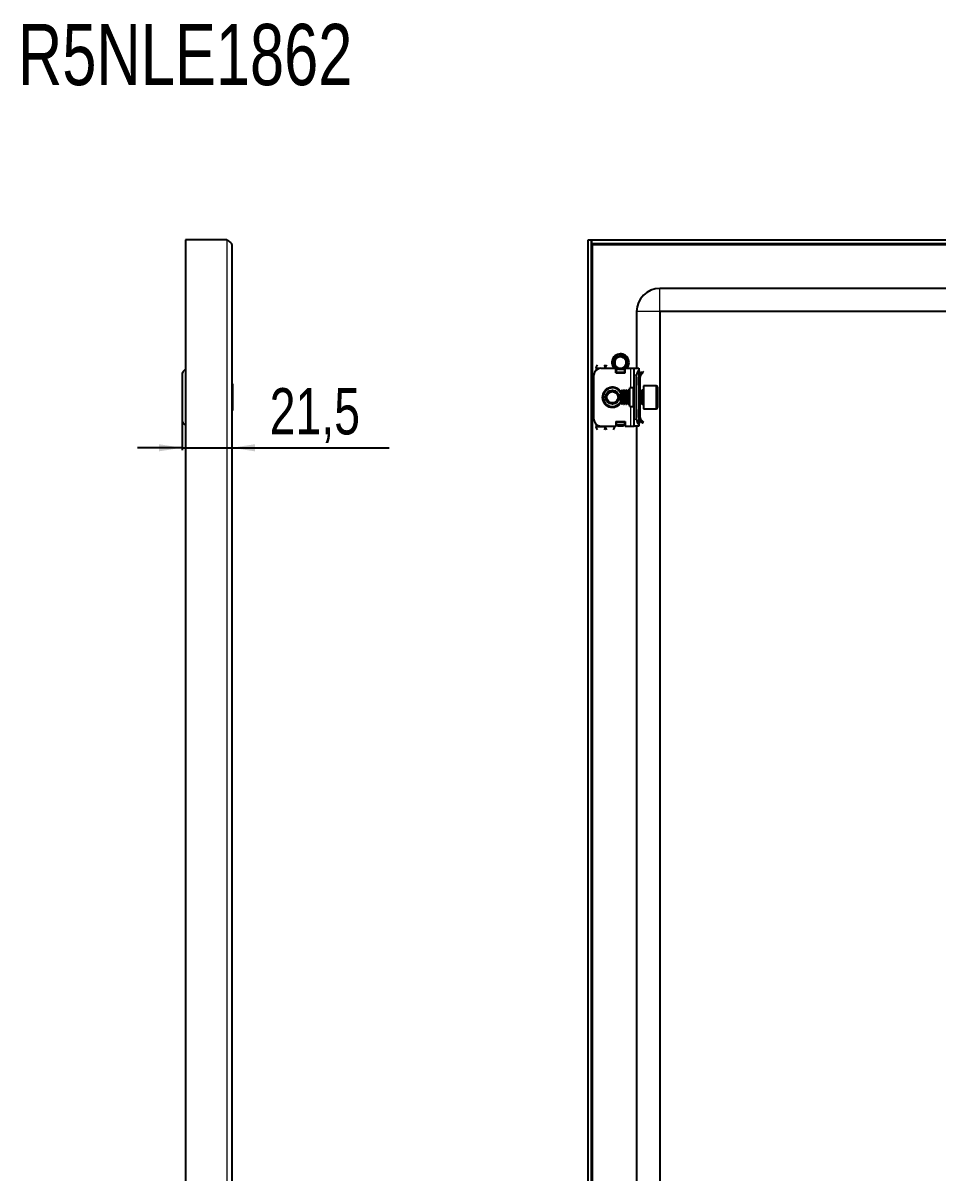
# Model space of a CAD drawing. Header units: millimetres. Extents: x -52 to 1490, y -693 to 1285.
# Drawn here: x 699.6 to 1094.8, y 788.4 to 1285.4 of the extents above; entities that cross this region are included whole.
import ezdxf

# ---------------------------------------------------------------- set-up
doc = ezdxf.new("R2010")
doc.units = ezdxf.units.MM
doc.layers.add('FORMAT', color=7, linetype='Continuous')
doc.styles.add('SLDTEXTSTYLE0', font='TXT', dxfattribs={"width": 0.75})
doc.dimstyles.new('SLDDIMSTYLE1', dxfattribs={"dimtxt": 20, "dimasz": 10, "dimexe": 0, "dimexo": 0.0625, "dimgap": 5, "dimtad": 2, "dimdec": 1, "dimrnd": 1e-09, "dimzin": 12, "dimdsep": 46, "dimtxsty": 'SLDTEXTSTYLE0', "dimsah": 1, "dimcen": 0.09, "dimadec": 0, "dimazin": 3, "dimtfac": 1, "dimtmove": 0, "dimatfit": 0, "dimfxl": 0, "dimfrac": 2, "dimtolj": 1, "dimtzin": 12, "dimarcsym": 0})

# ---------------------------------------------------------------- blocks, each defined once
blk = doc.blocks.new('_D_4')
at = {"layer": 'FORMAT'}
for p, q in [((768.38, 1114.18), (768.38, 1100.85)), ((768.38, 1101.85), (749.14, 1101.85)), ((768.38, 1101.85), (789.88, 1101.85)), ((789.88, 1101.85), (857.99, 1101.85))]:
    blk.add_line(p, q, dxfattribs=at)
for points in [[(768.38, 1101.85), (758.38, 1103.39), (758.38, 1100.31)], [(789.88, 1101.85), (799.88, 1100.31), (799.88, 1103.39)]]:
    blk.add_solid(points, dxfattribs=at)
at = {"layer": 'FORMAT', "insert": (806.27, 1127.63), "char_height": 20, "attachment_point": 1, "style": 'SLDTEXTSTYLE0'}
blk.add_mtext('21,5', dxfattribs=at)

msp = doc.modelspace()

# ---------------------------------------------------------------- linework, layer by layer
at = {"color": 7, "linetype": 'Continuous', "lineweight": 25}
for p, q in [((769.88, 1191.69), (769.88, -569.31)), ((787.78, 1191.69), (769.88, 1191.69)), ((789.88, 1189.59), (789.88, -567.21)), ((943.91, -569.31), (943.91, 1191.69)), ((943.91, 1191.69), (945.41, 1191.69)), ((945.41, -569.31), (945.41, 1191.69)), ((945.61, 1190.19), (945.61, 1191.69)), ((945.61, 1191.69), (1488.21, 1191.69)), ((945.61, 1190.19), (1488.21, 1190.19)), ((1458.91, 1170.69), (974.91, 1170.69)), ((964.91, 1160.69), (964.91, 1136.19)), ((974.91, 1160.69), (974.91, -538.31)), ((1458.91, 1160.69), (974.91, 1160.69)), ((954.91, 1138.78), (954.93, 1139.03)), ((954.91, 1138.57), (954.93, 1138.81)), ((954.91, 1138.78), (954.91, 1138.73)), ((954.91, 1138.57), (954.91, 1138.53)), ((954.92, 1138.99), (954.92, 1138.94)), ((954.92, 1138.38), (954.93, 1138.33)), ((954.95, 1139.19), (954.94, 1139.14)), ((954.95, 1138.19), (954.96, 1138.14)), ((954.99, 1139.39), (954.98, 1139.34)), ((954.99, 1139.39), (955.07, 1139.62)), ((955.04, 1139.58), (955.03, 1139.53)), ((956.28, 1141.21), (956.48, 1141.32)), ((956.46, 1141.31), (956.41, 1141.29)), ((956.46, 1141.24), (956.41, 1141.29)), ((956.46, 1141.31), (956.68, 1141.39)), ((956.64, 1141.41), (956.6, 1141.39)), ((956.83, 1141.49), (956.79, 1141.47)), ((956.83, 1141.49), (957.06, 1141.56)), ((957.02, 1141.55), (956.98, 1141.54)), ((957.21, 1141.61), (957.17, 1141.59)), ((958.1, 1141.68), (957.36, 1141.61)), ((959.6, 1141.16), (959.56, 1141.19)), ((959.77, 1141.04), (959.73, 1141.07)), ((959.92, 1140.91), (959.89, 1140.94)), ((960.07, 1140.77), (960.03, 1140.8)), ((960.07, 1140.77), (960.18, 1140.63)), ((960.18, 1140.64), (960.16, 1140.66)), ((960.2, 1139.55), (960.36, 1139.14)), ((960.9, 1138.49), (960.84, 1138.18)), ((960.88, 1138.28), (960.88, 1138.33)), ((960.9, 1138.49), (960.9, 1138.54)), ((960.91, 1138.69), (960.91, 1138.68)), ((947.41, 1136.44), (947.41, 1135.42)), ((949.41, 1136.19), (955.91, 1136.19)), ((954.98, 1138), (955, 1137.96)), ((955.03, 1137.82), (955.05, 1137.78)), ((955.09, 1137.65), (955.09, 1137.64)), ((955.68, 1136.67), (955.71, 1136.64)), ((955.81, 1136.54), (955.85, 1136.5)), ((955.91, 1134.19), (955.91, 1136.19)), ((956.11, 1135.4), (955.91, 1135.51)), ((955.91, 1134.19), (959.91, 1134.19)), ((955.96, 1136.4), (956, 1136.37)), ((956.11, 1134.19), (956.11, 1135.4)), ((956.13, 1136.27), (956.17, 1136.24)), ((956.16, 1135.81), (956.5, 1136.05)), ((956.66, 1135.81), (956.16, 1135.45)), ((956.16, 1135.45), (956.16, 1135.81)), ((956.16, 1134.54), (956.16, 1135.45)), ((956.16, 1134.19), (956.16, 1134.54)), ((956.3, 1136.15), (956.34, 1136.13)), ((956.47, 1136.05), (956.33, 1136.17)), ((956.47, 1136.05), (956.48, 1136.16)), ((956.47, 1136.05), (956.52, 1136.03)), ((956.66, 1135.81), (957.06, 1135.81)), ((957.01, 1135.87), (956.79, 1135.9)), ((956.83, 1135.89), (956.87, 1135.87)), ((957.01, 1135.82), (957.05, 1135.81)), ((957.19, 1135.77), (957.23, 1135.76)), ((958.35, 1135.72), (958.17, 1135.7)), ((958.5, 1135.75), (958.55, 1135.76)), ((958.88, 1135.85), (958.69, 1135.81)), ((958.74, 1135.81), (959.16, 1135.81)), ((959.66, 1135.45), (959.16, 1135.81)), ((959.25, 1136.09), (959.66, 1135.81)), ((959.66, 1135.81), (959.66, 1135.45)), ((959.91, 1135.51), (959.66, 1135.37)), ((959.66, 1135.45), (959.66, 1134.54)), ((959.66, 1134.54), (959.66, 1134.19)), ((959.91, 1134.19), (959.91, 1136.19)), ((959.91, 1136.19), (962.41, 1136.19)), ((960.17, 1136.72), (960.01, 1136.59)), ((960.14, 1136.75), (960.03, 1136.56)), ((960.68, 1137.57), (960.57, 1137.38)), ((960.69, 1137.57), (960.59, 1137.39)), ((960.74, 1137.71), (960.75, 1137.75)), ((960.8, 1137.89), (960.81, 1137.93)), ((960.84, 1138.08), (960.85, 1138.13)), ((962.41, 1136.19), (963.91, 1136.19)), ((963.91, 1136.19), (965.91, 1136.19)), ((963.91, 1133.19), (963.91, 1136.19)), ((965.91, 1136.19), (965.91, 1135.42)), ((965.91, 1135.42), (965.91, 1111.95)), ((965.91, 1135.1), (966.11, 1134.89)), ((966.41, 1134.19), (966.41, 1133.73)), ((966.49, 1133.85), (967.47, 1134.83)), ((966.84, 1133.5), (966.49, 1133.85)), ((966.84, 1133.5), (967.82, 1134.47)), ((967.47, 1134.83), (967.82, 1134.47)), ((768.38, 1133.19), (768.38, 1114.19)), ((790.13, 1129.47), (789.88, 1129.47)), ((790.13, 1129.47), (790.13, 1128.75)), ((790.13, 1128.75), (790.13, 1117.9)), ((946.41, 1114.19), (946.41, 1133.19)), ((963.91, 1114.19), (963.91, 1133.19)), ((964.91, 1114.19), (964.91, 1133.19)), ((966.41, 1132.44), (965.91, 1132.44)), ((965.91, 1128.94), (965.91, 1132.44)), ((966.41, 1128.94), (965.91, 1128.94)), ((966.41, 1128.94), (966.41, 1132.44)), ((966.41, 1126.69), (966.41, 1128.94)), ((973.31, 1128.69), (967.91, 1128.69)), ((967.91, 1128.69), (967.91, 1120.99)), ((958.46, 1126.69), (957.91, 1126.13)), ((957.91, 1126.13), (957.91, 1122.37)), ((958.52, 1126.69), (958.46, 1126.69)), ((958.46, 1126.69), (958.46, 1122.07)), ((958.91, 1126.13), (958.52, 1126.69)), ((958.52, 1126.69), (958.52, 1126.21)), ((958.52, 1126.21), (958.52, 1120.69)), ((959.29, 1126.69), (958.91, 1126.13)), ((958.91, 1126.13), (958.91, 1125.75)), ((958.91, 1125.75), (958.91, 1121.24)), ((959.52, 1126.69), (959.29, 1126.69)), ((959.29, 1126.69), (959.29, 1126.21)), ((959.29, 1126.21), (959.29, 1120.69)), ((959.91, 1126.13), (959.52, 1126.69)), ((959.52, 1126.69), (959.52, 1126.21)), ((959.52, 1126.21), (959.52, 1120.69)), ((960.29, 1126.69), (959.91, 1126.13)), ((959.91, 1126.13), (959.91, 1125.75)), ((959.91, 1125.75), (959.91, 1121.24)), ((960.52, 1126.69), (960.29, 1126.69)), ((960.29, 1126.69), (960.29, 1126.21)), ((960.29, 1126.21), (960.29, 1120.69)), ((960.91, 1126.13), (960.52, 1126.69)), ((960.52, 1126.69), (960.52, 1126.21)), ((960.52, 1126.21), (960.52, 1120.69)), ((961.29, 1126.69), (960.91, 1126.13)), ((960.91, 1126.13), (960.91, 1125.75)), ((960.91, 1125.75), (960.91, 1121.24)), ((961.52, 1126.69), (961.29, 1126.69)), ((961.29, 1126.69), (961.29, 1126.21)), ((961.29, 1126.21), (961.29, 1120.69)), ((961.91, 1126.13), (961.52, 1126.69)), ((961.52, 1126.69), (961.52, 1126.21)), ((961.52, 1126.21), (961.52, 1120.69)), ((963.41, 1127.69), (961.91, 1127.69)), ((961.91, 1119.69), (961.91, 1127.69)), ((966.29, 1126.69), (965.91, 1126.13)), ((966.52, 1126.69), (966.29, 1126.69)), ((966.29, 1126.69), (966.29, 1126.21)), ((966.29, 1126.21), (966.29, 1120.69)), ((966.91, 1126.13), (966.52, 1126.69)), ((966.52, 1126.69), (966.52, 1126.21)), ((966.52, 1126.21), (966.52, 1120.69)), ((967.29, 1126.69), (966.91, 1126.13)), ((966.91, 1126.13), (966.91, 1125.75)), ((966.91, 1125.75), (966.91, 1121.24)), ((967.66, 1126.69), (967.29, 1126.69)), ((967.29, 1126.69), (967.29, 1126.21)), ((967.29, 1126.21), (967.29, 1120.69)), ((973.91, 1128.09), (973.91, 1121.32)), ((957.91, 1122.37), (957.91, 1121.24)), ((957.91, 1121.24), (958.46, 1120.69)), ((958.46, 1122.07), (958.46, 1120.69)), ((958.46, 1120.69), (958.52, 1120.69)), ((958.52, 1120.69), (958.91, 1121.24)), ((958.91, 1121.24), (959.29, 1120.69)), ((959.29, 1120.69), (959.52, 1120.69)), ((959.52, 1120.69), (959.91, 1121.24)), ((959.91, 1121.24), (960.29, 1120.69)), ((960.29, 1120.69), (960.52, 1120.69)), ((960.52, 1120.69), (960.91, 1121.24)), ((960.91, 1121.24), (961.29, 1120.69)), ((961.29, 1120.69), (961.52, 1120.69)), ((961.52, 1120.69), (961.91, 1121.24)), ((961.91, 1119.69), (963.41, 1119.69)), ((965.91, 1121.24), (966.29, 1120.69)), ((965.91, 1118.44), (966.41, 1118.44)), ((965.91, 1114.94), (965.91, 1118.44)), ((966.29, 1120.69), (966.52, 1120.69)), ((966.41, 1118.44), (966.41, 1120.69)), ((966.41, 1114.94), (966.41, 1118.44)), ((966.52, 1120.69), (966.91, 1121.24)), ((966.91, 1121.24), (967.29, 1120.69)), ((967.29, 1120.69), (967.66, 1120.69)), ((967.91, 1120.99), (967.91, 1118.69)), ((967.91, 1118.69), (973.31, 1118.69)), ((973.91, 1121.32), (973.91, 1119.29)), ((789.88, 1117.9), (790.13, 1117.9)), ((963.91, 1111.19), (963.91, 1114.19)), ((966.41, 1114.94), (965.91, 1114.94)), ((966.41, 1113.19), (966.41, 1113.58)), ((966.84, 1113.88), (966.49, 1113.52)), ((966.49, 1113.52), (967.47, 1112.55)), ((966.84, 1113.88), (967.82, 1112.9)), ((947.41, 1111.95), (947.41, 1110.94)), ((949.41, 1111.19), (955.91, 1111.19)), ((955.41, 1111.19), (955.41, 1110.94)), ((955.91, 1113.19), (955.91, 1111.19)), ((955.91, 1113.19), (959.91, 1113.19)), ((955.91, 1111.3), (956.11, 1111.3)), ((956.11, 1111.3), (956.11, 1113.19)), ((956.16, 1112.83), (956.16, 1113.19)), ((956.16, 1111.92), (956.16, 1112.83)), ((956.16, 1111.56), (956.16, 1111.92)), ((956.16, 1111.92), (956.66, 1111.56)), ((956.66, 1111.21), (956.16, 1111.56)), ((956.66, 1111.56), (956.66, 1111.21)), ((959.16, 1111.56), (956.66, 1111.56)), ((959.16, 1111.21), (956.66, 1111.21)), ((959.16, 1111.56), (959.66, 1111.92)), ((959.16, 1111.21), (959.16, 1111.56)), ((959.66, 1111.56), (959.16, 1111.21)), ((959.66, 1113.19), (959.66, 1112.83)), ((959.66, 1112.83), (959.66, 1111.92)), ((959.66, 1111.92), (959.66, 1111.56)), ((959.91, 1113.19), (959.91, 1111.19)), ((959.91, 1111.19), (962.41, 1111.19)), ((962.41, 1111.19), (963.91, 1111.19)), ((965.91, 1111.19), (963.91, 1111.19)), ((964.91, 1111.19), (964.91, 636.19)), ((966.11, 1112.48), (965.91, 1112.27)), ((965.91, 1111.95), (965.91, 1111.19)), ((967.47, 1112.55), (967.82, 1112.9))]:
    msp.add_line(p, q, dxfattribs=at)
at = {"color": 8, "linetype": 'Continuous', "lineweight": 18}
for p, q in [((787.78, 1191.69), (787.78, -569.31)), ((946.01, -567.21), (946.01, 1189.59)), ((946.01, 1189.59), (1487.81, 1189.59)), ((974.91, 1160.69), (974.91, 1170.69)), ((974.91, 1160.69), (964.91, 1160.69)), ((947.41, 1136.44), (951.41, 1136.44)), ((951.41, 1136.44), (954.91, 1136.44)), ((959.66, 1134.54), (956.16, 1134.54)), ((962.41, 1127.69), (962.41, 1136.19)), ((965.91, 1134.69), (966.11, 1134.89)), ((965.91, 1134.19), (966.41, 1134.19)), ((964.91, 1133.19), (963.91, 1133.19)), ((973.31, 1120.99), (973.31, 1128.69)), ((963.41, 1119.69), (963.41, 1127.69)), ((967.66, 1120.69), (967.66, 1126.69)), ((962.41, 1111.19), (962.41, 1119.69)), ((973.31, 1118.69), (973.31, 1120.99)), ((963.91, 1114.19), (964.91, 1114.19)), ((947.41, 1110.94), (951.41, 1110.94)), ((955.41, 1110.94), (951.41, 1110.94)), ((956.16, 1112.83), (959.66, 1112.83)), ((965.91, 1113.19), (966.41, 1113.19)), ((965.91, 1112.69), (966.11, 1112.48))]:
    msp.add_line(p, q, dxfattribs=at)
at = {"color": 7, "linetype": 'Continuous', "lineweight": 25}
for radius in [3, 2.76, 2.45]:
    msp.add_circle((954.41, 1123.69), radius, dxfattribs=at)
for centre, radius, start, end in [((974.91, 1160.69), 10, 90, 180), ((957.91, 1138.69), 3.75, 0, 221.8103), ((957.91, 1138.69), 2.5, 168.5944, 228.5944), ((957.91, 1138.69), 2.5, 108.5944, 168.5944), ((957.91, 1138.69), 2.5, 75.8881, 108.5944), ((957.91, 1138.69), 3, 59.9286, 86.2193), ((957.91, 1138.69), 2.5, 288.5944, 348.5944), ((957.91, 1138.69), 3, 360, 40.7437), ((957.91, 1138.69), 2.5, 348.5944, 10.5165), ((957.91, 1138.69), 3.75, 318.1897, 0), ((771.38, 1133.19), 3, 120, 180), ((949.41, 1133.19), 3, 90, 180), ((957.91, 1138.69), 2.5, 228.5944, 288.5944), ((967.91, 1133.19), 3, 131.8103, 180), ((965.41, 1134.19), 1, 360, 45), ((973.31, 1128.09), 0.6, 0, 90), ((954.41, 1123.69), 4, 90, 331.045), ((954.41, 1123.69), 4, 28.955, 90), ((963.41, 1128.19), 0.5, 270, 0), ((967.66, 1126.94), 0.25, 270, 0), ((963.41, 1119.19), 0.5, 0, 90), ((967.66, 1120.44), 0.25, 360, 90), ((973.31, 1119.29), 0.6, 270, 360), ((771.38, 1114.19), 3, 180, 240), ((949.41, 1114.19), 3, 180, 270), ((967.91, 1114.19), 3, 180, 228.1897), ((965.41, 1113.19), 1, 315, 0)]:
    msp.add_arc(centre, radius, start, end, dxfattribs=at)
at = {"color": 8, "linetype": 'Continuous', "lineweight": 18}
for start, end in [(35.4622, 270), (270, 324.5378)]:
    msp.add_arc((954.41, 1123.69), 4.5, start, end, dxfattribs=at)
at = {"color": 7, "linetype": 'Continuous', "lineweight": 25}
for points, knots in [([(787.78, 1191.69), (788.06, 1191.51), (788.62, 1191.15), (789.32, 1190.62), (789.79, 1190.09), (789.85, 1189.75), (789.88, 1189.59)], [0, 0, 0, 0, 0.254757, 0.509649, 0.764542, 1, 1, 1, 1]), ([(945.61, 1190.58), (945.59, 1190.61), (945.45, 1190.98), (945.43, 1191.35), (945.41, 1191.69)], [0, 0, 0, 0, 0.09093, 1, 1, 1, 1]), ([(946.01, 1189.59), (945.92, 1189.77), (945.83, 1189.97), (945.75, 1190.17), (945.75, 1190.19)], [0, 0, 0, 0, 0.908361, 1, 1, 1, 1]), ([(954.91, 1138.78), (954.94, 1138.8), (955, 1138.83), (955.1, 1138.85), (955.18, 1138.85), (955.23, 1138.85), (955.26, 1138.84)], [0, 0, 0, 0, 0.293779, 0.558982, 0.818494, 1, 1, 1, 1]), ([(955.13, 1138.75), (955.11, 1138.76), (955.07, 1138.76), (954.99, 1138.76), (954.93, 1138.74), (954.91, 1138.73)], [0, 0, 0, 0, 0.236131, 0.613435, 1, 1, 1, 1]), ([(955.68, 1136.67), (955.56, 1136.83), (955.28, 1137.18), (954.99, 1137.83), (954.93, 1138.34), (954.91, 1138.6)], [0, 0, 0, 0, 0.274163, 0.639603, 1, 1, 1, 1]), ([(954.92, 1138.99), (954.95, 1139), (955.02, 1139.02), (955.12, 1139.04), (955.21, 1139.03), (955.29, 1139.01), (955.34, 1138.99), (955.37, 1138.97), (955.37, 1138.97)], [0, 0, 0, 0, 0.227908, 0.430276, 0.627707, 0.816134, 0.99284, 1, 1, 1, 1]), ([(955.3, 1138.89), (955.3, 1138.89), (955.26, 1138.91), (955.19, 1138.93), (955.09, 1138.95), (955, 1138.95), (954.94, 1138.94), (954.92, 1138.94)], [0, 0, 0, 0, 0.050156, 0.304513, 0.55888, 0.776903, 1, 1, 1, 1]), ([(955.02, 1137.94), (955, 1137.98), (954.94, 1138.13), (954.93, 1138.3), (954.92, 1138.41)], [0, 0, 0, 0, 0.28291, 1, 1, 1, 1]), ([(955.38, 1139), (955.36, 1139.02), (955.31, 1139.06), (955.22, 1139.11), (955.12, 1139.14), (955.03, 1139.15), (954.97, 1139.14), (954.94, 1139.14)], [0, 0, 0, 0, 0.19243, 0.403622, 0.614801, 0.805152, 1, 1, 1, 1]), ([(954.95, 1139.19), (954.98, 1139.2), (955.05, 1139.22), (955.14, 1139.22), (955.23, 1139.2), (955.31, 1139.17), (955.38, 1139.13), (955.41, 1139.1), (955.43, 1139.09)], [0, 0, 0, 0, 0.2058107, 0.3849601, 0.558827, 0.7241205, 0.8789337, 1, 1, 1, 1]), ([(955.41, 1139.13), (955.39, 1139.16), (955.35, 1139.21), (955.27, 1139.26), (955.18, 1139.31), (955.08, 1139.34), (955.01, 1139.34), (954.98, 1139.34)], [0, 0, 0, 0, 0.183111, 0.381533, 0.579913, 0.787111, 1, 1, 1, 1]), ([(954.99, 1139.39), (955.02, 1139.39), (955.09, 1139.4), (955.18, 1139.39), (955.27, 1139.36), (955.34, 1139.32), (955.4, 1139.27), (955.43, 1139.23), (955.44, 1139.21)], [0, 0, 0, 0, 0.207037, 0.38272, 0.55212, 0.712365, 0.86221, 1, 1, 1, 1]), ([(955.03, 1139.52), (955.04, 1139.54), (955.05, 1139.65), (955.11, 1139.76), (955.15, 1139.84)], [0, 0, 0, 0, 0.218168, 1, 1, 1, 1]), ([(955.45, 1139.22), (955.44, 1139.24), (955.42, 1139.29), (955.36, 1139.36), (955.29, 1139.42), (955.2, 1139.48), (955.12, 1139.52), (955.06, 1139.53), (955.03, 1139.53)], [0, 0, 0, 0, 0.112687, 0.266978, 0.464332, 0.661607, 0.829157, 1, 1, 1, 1]), ([(955.04, 1139.58), (955.18, 1139.92), (955.46, 1140.58), (956.03, 1141.01), (956.3, 1141.22)], [0, 0, 0, 0, 0.513722, 1, 1, 1, 1]), ([(955.04, 1139.58), (955.07, 1139.58), (955.13, 1139.57), (955.21, 1139.55), (955.29, 1139.51), (955.35, 1139.47), (955.4, 1139.41), (955.44, 1139.35), (955.45, 1139.31), (955.46, 1139.29)], [0, 0, 0, 0, 0.164802, 0.328662, 0.485343, 0.633184, 0.771489, 0.900657, 1, 1, 1, 1]), ([(955.45, 1139.18), (955.45, 1139.15), (955.43, 1139.07), (955.37, 1138.97), (955.31, 1138.89), (955.24, 1138.82), (955.17, 1138.77), (955.11, 1138.74), (955.08, 1138.73), (955.07, 1138.72)], [0, 0, 0, 0, 0.125166, 0.336769, 0.488675, 0.640371, 0.791962, 0.943503, 1, 1, 1, 1]), ([(955.07, 1138.72), (955.07, 1138.65), (955.09, 1138.26), (955.27, 1137.59), (955.63, 1137.11), (955.8, 1136.89)], [0, 0, 0, 0, 0.108003, 0.585763, 1, 1, 1, 1]), ([(956.44, 1141.24), (956.37, 1141.19), (956.02, 1140.96), (955.53, 1140.45), (955.3, 1139.9), (955.2, 1139.65)], [0, 0, 0, 0, 0.128781, 0.613629, 1, 1, 1, 1]), ([(955.2, 1139.65), (955.21, 1139.65), (955.24, 1139.64), (955.29, 1139.62), (955.35, 1139.57), (955.4, 1139.51), (955.44, 1139.44), (955.47, 1139.34), (955.47, 1139.24), (955.46, 1139.19), (955.45, 1139.18)], [0, 0, 0, 0, 0.022761, 0.192243, 0.346896, 0.477535, 0.588677, 0.783334, 0.968624, 1, 1, 1, 1]), ([(955.47, 1139.25), (955.47, 1139.28), (955.46, 1139.35), (955.42, 1139.43), (955.37, 1139.51), (955.31, 1139.57), (955.25, 1139.62), (955.22, 1139.65), (955.2, 1139.65)], [0, 0, 0, 0, 0.182737, 0.363423, 0.543947, 0.724373, 0.904747, 1, 1, 1, 1]), ([(957.11, 1141.06), (957.1, 1141.05), (957.05, 1141.04), (956.97, 1141.02), (956.87, 1141.02), (956.78, 1141.04), (956.69, 1141.06), (956.61, 1141.1), (956.54, 1141.15), (956.48, 1141.19), (956.45, 1141.23), (956.44, 1141.24)], [0, 0, 0, 0, 0.0429601, 0.1733, 0.2742626, 0.4010814, 0.5277159, 0.6542588, 0.7807587, 0.9368521, 1, 1, 1, 1]), ([(956.46, 1141.31), (956.49, 1141.29), (956.55, 1141.26), (956.61, 1141.18), (956.66, 1141.12), (956.67, 1141.08), (956.68, 1141.07)], [0, 0, 0, 0, 0.319514, 0.608493, 0.891527, 1, 1, 1, 1]), ([(956.75, 1141.05), (956.75, 1141.05), (956.75, 1141.08), (956.73, 1141.15), (956.7, 1141.24), (956.66, 1141.32), (956.62, 1141.36), (956.6, 1141.39)], [0, 0, 0, 0, 0.00279, 0.269575, 0.536371, 0.765499, 1, 1, 1, 1]), ([(956.64, 1141.41), (956.67, 1141.38), (956.72, 1141.34), (956.79, 1141.27), (956.83, 1141.19), (956.85, 1141.11), (956.86, 1141.05), (956.86, 1141.03)], [0, 0, 0, 0, 0.234253, 0.442787, 0.646465, 0.841043, 1, 1, 1, 1]), ([(956.89, 1141.03), (956.9, 1141.06), (956.91, 1141.12), (956.9, 1141.22), (956.88, 1141.31), (956.84, 1141.4), (956.8, 1141.44), (956.79, 1141.47)], [0, 0, 0, 0, 0.181695, 0.396783, 0.61186, 0.803681, 1, 1, 1, 1]), ([(956.83, 1141.49), (956.86, 1141.46), (956.91, 1141.41), (956.96, 1141.33), (956.99, 1141.25), (957.01, 1141.17), (957.01, 1141.09), (957, 1141.05), (956.99, 1141.03)], [0, 0, 0, 0, 0.208724, 0.39105, 0.568219, 0.73683, 0.894853, 1, 1, 1, 1]), ([(957.01, 1141.04), (957.02, 1141.04), (957.04, 1141.08), (957.05, 1141.16), (957.06, 1141.26), (957.05, 1141.35), (957.03, 1141.45), (956.99, 1141.51), (956.98, 1141.54)], [0, 0, 0, 0, 0.043388, 0.23288, 0.422274, 0.611632, 0.803279, 1, 1, 1, 1]), ([(957.02, 1141.55), (957.05, 1141.53), (957.09, 1141.47), (957.13, 1141.39), (957.15, 1141.3), (957.15, 1141.22), (957.14, 1141.14), (957.12, 1141.09), (957.1, 1141.06), (957.1, 1141.06)], [0, 0, 0, 0, 0.1984834, 0.3677124, 0.531083, 0.6857782, 0.8305034, 0.9651518, 1, 1, 1, 1]), ([(957.36, 1141.61), (957.37, 1141.59), (957.39, 1141.55), (957.4, 1141.47), (957.4, 1141.39), (957.39, 1141.31), (957.35, 1141.23), (957.28, 1141.15), (957.19, 1141.09), (957.13, 1141.06), (957.11, 1141.06)], [0, 0, 0, 0, 0.098631, 0.238541, 0.378532, 0.49895, 0.601027, 0.777401, 0.9101, 1, 1, 1, 1]), ([(957.13, 1141.07), (957.14, 1141.1), (957.17, 1141.14), (957.2, 1141.23), (957.21, 1141.33), (957.21, 1141.46), (957.19, 1141.54), (957.17, 1141.59)], [0, 0, 0, 0, 0.13286, 0.29106, 0.491007, 0.69089, 1, 1, 1, 1]), ([(957.21, 1141.61), (957.23, 1141.58), (957.26, 1141.53), (957.28, 1141.44), (957.29, 1141.36), (957.28, 1141.28), (957.26, 1141.19), (957.22, 1141.13), (957.19, 1141.09)], [0, 0, 0, 0, 0.16279, 0.324686, 0.479688, 0.626058, 0.76302, 1, 1, 1, 1]), ([(957.21, 1141.1), (957.21, 1141.11), (957.24, 1141.13), (957.28, 1141.19), (957.32, 1141.27), (957.35, 1141.36), (957.37, 1141.46), (957.37, 1141.54), (957.36, 1141.59), (957.36, 1141.61)], [0, 0, 0, 0, 0.036757, 0.196192, 0.355485, 0.51469, 0.719746, 0.882005, 1, 1, 1, 1]), ([(958.51, 1141.11), (958.8, 1141.06), (959.09, 1141), (959.36, 1140.88), (959.37, 1140.87)], [0, 0, 0, 0, 0.965671, 1, 1, 1, 1]), ([(958.51, 1141.11), (958.61, 1141.07), (958.74, 1141.02), (958.87, 1140.94), (958.91, 1140.92)], [0, 0, 0, 0, 0.681733, 1, 1, 1, 1]), ([(958.91, 1140.92), (958.99, 1140.88), (959.31, 1140.73), (959.82, 1140.31), (960.07, 1139.81), (960.2, 1139.55)], [0, 0, 0, 0, 0.130652, 0.560007, 1, 1, 1, 1]), ([(959.37, 1140.87), (959.37, 1140.89), (959.36, 1140.94), (959.35, 1141.01), (959.35, 1141.1), (959.37, 1141.19), (959.39, 1141.25), (959.41, 1141.28)], [0, 0, 0, 0, 0.113604, 0.31095, 0.508229, 0.75166, 1, 1, 1, 1]), ([(959.43, 1141.27), (959.43, 1141.24), (959.42, 1141.17), (959.4, 1141.07), (959.37, 1141.01), (959.35, 1140.99), (959.35, 1140.99)], [0, 0, 0, 0, 0.357139, 0.680979, 0.998183, 1, 1, 1, 1]), ([(959.37, 1140.9), (959.39, 1140.91), (959.44, 1140.95), (959.49, 1141.02), (959.53, 1141.1), (959.55, 1141.16), (959.56, 1141.19)], [0, 0, 0, 0, 0.2282538, 0.5103507, 0.7523188, 1, 1, 1, 1]), ([(959.97, 1140.47), (959.96, 1140.46), (959.92, 1140.45), (959.83, 1140.44), (959.73, 1140.46), (959.64, 1140.5), (959.56, 1140.55), (959.48, 1140.63), (959.4, 1140.75), (959.38, 1140.83), (959.37, 1140.87)], [0, 0, 0, 0, 0.073646, 0.169563, 0.351373, 0.438893, 0.519676, 0.682906, 0.8512, 1, 1, 1, 1]), ([(959.6, 1141.16), (959.6, 1141.12), (959.59, 1141.06), (959.55, 1140.96), (959.51, 1140.89), (959.46, 1140.82), (959.42, 1140.8), (959.4, 1140.78)], [0, 0, 0, 0, 0.240212, 0.454711, 0.664287, 0.864517, 1, 1, 1, 1]), ([(959.41, 1140.75), (959.44, 1140.76), (959.49, 1140.78), (959.57, 1140.84), (959.64, 1140.91), (959.69, 1140.99), (959.72, 1141.04), (959.73, 1141.07)], [0, 0, 0, 0, 0.172104, 0.391099, 0.610089, 0.802801, 1, 1, 1, 1]), ([(959.77, 1141.04), (959.76, 1141), (959.74, 1140.94), (959.7, 1140.85), (959.65, 1140.78), (959.58, 1140.72), (959.52, 1140.68), (959.48, 1140.67), (959.46, 1140.67)], [0, 0, 0, 0, 0.2092385, 0.3927019, 0.571062, 0.7408444, 0.8999576, 1, 1, 1, 1]), ([(959.47, 1140.65), (959.48, 1140.65), (959.53, 1140.65), (959.6, 1140.68), (959.69, 1140.72), (959.77, 1140.78), (959.84, 1140.85), (959.87, 1140.91), (959.89, 1140.94)], [0, 0, 0, 0, 0.0505, 0.241124, 0.431653, 0.622154, 0.808692, 1, 1, 1, 1]), ([(959.92, 1140.91), (959.91, 1140.87), (959.89, 1140.81), (959.83, 1140.73), (959.77, 1140.67), (959.7, 1140.62), (959.63, 1140.59), (959.57, 1140.58), (959.54, 1140.58), (959.54, 1140.58)], [0, 0, 0, 0, 0.198035, 0.367663, 0.531495, 0.686664, 0.831818, 0.981917, 1, 1, 1, 1]), ([(959.55, 1140.57), (959.56, 1140.57), (959.59, 1140.56), (959.65, 1140.57), (959.74, 1140.59), (959.82, 1140.62), (959.9, 1140.67), (959.97, 1140.73), (960.01, 1140.78), (960.03, 1140.8)], [0, 0, 0, 0, 0.018281, 0.175639, 0.332896, 0.490097, 0.647274, 0.821632, 1, 1, 1, 1]), ([(960.07, 1140.77), (960.05, 1140.74), (960.02, 1140.69), (959.96, 1140.62), (959.9, 1140.57), (959.82, 1140.54), (959.75, 1140.52), (959.68, 1140.51), (959.63, 1140.52), (959.6, 1140.52)], [0, 0, 0, 0, 0.159446, 0.318034, 0.469983, 0.61348, 0.747649, 0.872856, 1, 1, 1, 1]), ([(959.62, 1140.52), (959.65, 1140.51), (959.7, 1140.49), (959.79, 1140.49), (959.86, 1140.5), (959.95, 1140.53), (960.06, 1140.57), (960.12, 1140.63), (960.16, 1140.66)], [0, 0, 0, 0, 0.149407, 0.278563, 0.407661, 0.536722, 0.727045, 1, 1, 1, 1]), ([(960.18, 1140.64), (960.16, 1140.62), (960.13, 1140.57), (960.07, 1140.51), (960.01, 1140.48), (959.98, 1140.47), (959.97, 1140.47)], [0, 0, 0, 0, 0.315056, 0.630194, 0.945514, 1, 1, 1, 1]), ([(959.97, 1140.47), (960, 1140.44), (960.25, 1140.22), (960.59, 1139.76), (960.83, 1139.15), (960.89, 1138.8), (960.91, 1138.69)], [0, 0, 0, 0, 0.050685, 0.485619, 0.826643, 1, 1, 1, 1]), ([(960.36, 1138), (960.35, 1138.03), (960.34, 1138.09), (960.35, 1138.16), (960.36, 1138.19)], [0, 0, 0, 0, 0.5444726, 1, 1, 1, 1]), ([(960.41, 1138.35), (960.42, 1138.46), (960.44, 1138.73), (960.39, 1138.99), (960.36, 1139.14)], [0, 0, 0, 0, 0.408521, 1, 1, 1, 1]), ([(960.36, 1138.19), (960.36, 1138.2), (960.37, 1138.25), (960.39, 1138.3), (960.41, 1138.34), (960.41, 1138.35)], [0, 0, 0, 0, 0.157682, 0.80304, 1, 1, 1, 1]), ([(960.38, 1138.34), (960.39, 1138.33), (960.42, 1138.29), (960.49, 1138.24), (960.57, 1138.18), (960.66, 1138.15), (960.76, 1138.13), (960.82, 1138.13), (960.85, 1138.13)], [0, 0, 0, 0, 0.069872, 0.258455, 0.446951, 0.635422, 0.81547, 1, 1, 1, 1]), ([(960.84, 1138.08), (960.81, 1138.07), (960.74, 1138.06), (960.65, 1138.07), (960.56, 1138.09), (960.49, 1138.12), (960.43, 1138.17), (960.4, 1138.2), (960.38, 1138.22)], [0, 0, 0, 0, 0.208898, 0.388587, 0.562428, 0.727295, 0.881578, 1, 1, 1, 1]), ([(960.38, 1138.19), (960.39, 1138.17), (960.43, 1138.12), (960.49, 1138.06), (960.56, 1138.01), (960.64, 1137.97), (960.72, 1137.94), (960.78, 1137.94), (960.81, 1137.93)], [0, 0, 0, 0, 0.137266, 0.30795, 0.478578, 0.649185, 0.822833, 1, 1, 1, 1]), ([(960.88, 1138.28), (960.84, 1138.27), (960.78, 1138.25), (960.68, 1138.24), (960.59, 1138.25), (960.51, 1138.28), (960.45, 1138.31), (960.42, 1138.33), (960.41, 1138.34)], [0, 0, 0, 0, 0.214065, 0.402363, 0.585629, 0.760234, 0.923894, 1, 1, 1, 1]), ([(960.42, 1138.4), (960.42, 1138.41), (960.44, 1138.45), (960.48, 1138.49), (960.53, 1138.55), (960.6, 1138.6), (960.68, 1138.64), (960.76, 1138.67), (960.84, 1138.68), (960.88, 1138.68), (960.91, 1138.68)], [0, 0, 0, 0, 0.060221, 0.18113, 0.301988, 0.42281, 0.589437, 0.75603, 0.87711, 1, 1, 1, 1]), ([(960.44, 1138.44), (960.47, 1138.43), (960.52, 1138.39), (960.61, 1138.35), (960.7, 1138.33), (960.8, 1138.32), (960.85, 1138.33), (960.88, 1138.33)], [0, 0, 0, 0, 0.189173, 0.404697, 0.62022, 0.807935, 1, 1, 1, 1]), ([(960.9, 1138.49), (960.87, 1138.47), (960.8, 1138.45), (960.71, 1138.43), (960.61, 1138.43), (960.53, 1138.44), (960.48, 1138.46), (960.46, 1138.47)], [0, 0, 0, 0, 0.235039, 0.445532, 0.651268, 0.847853, 1, 1, 1, 1]), ([(960.55, 1138.56), (960.58, 1138.55), (960.63, 1138.53), (960.73, 1138.51), (960.82, 1138.52), (960.87, 1138.53), (960.9, 1138.54)], [0, 0, 0, 0, 0.237597, 0.516729, 0.755527, 1, 1, 1, 1]), ([(960.91, 1138.7), (960.87, 1138.68), (960.81, 1138.64), (960.72, 1138.62), (960.66, 1138.61), (960.63, 1138.61)], [0, 0, 0, 0, 0.371226, 0.708872, 1, 1, 1, 1]), ([(960.91, 1138.7), (960.91, 1138.64), (960.91, 1138.57), (960.89, 1138.49), (960.89, 1138.46)], [0, 0, 0, 0, 0.659859, 1, 1, 1, 1]), ([(947.41, 1136.44), (947.5, 1136.68), (947.69, 1137.17), (947.88, 1137.56), (947.98, 1137.76)], [0, 0, 0, 0, 0.502065, 1, 1, 1, 1]), ([(950.83, 1137.75), (950.91, 1137.59), (951.09, 1137.24), (951.28, 1136.76), (951.39, 1136.48), (951.41, 1136.44)], [0, 0, 0, 0, 0.415483, 0.917152, 1, 1, 1, 1]), ([(951.41, 1136.44), (951.5, 1136.68), (951.69, 1137.17), (951.88, 1137.56), (951.98, 1137.76)], [0, 0, 0, 0, 0.502065, 1, 1, 1, 1]), ([(955.21, 1137.39), (955.2, 1137.42), (955.11, 1137.55), (955.06, 1137.71), (955.03, 1137.85)], [0, 0, 0, 0, 0.192577, 1, 1, 1, 1]), ([(955.59, 1136.8), (955.55, 1136.84), (955.41, 1136.98), (955.32, 1137.15), (955.26, 1137.27)], [0, 0, 0, 0, 0.288707, 1, 1, 1, 1]), ([(955.68, 1136.67), (955.7, 1136.7), (955.73, 1136.75), (955.79, 1136.81), (955.86, 1136.85), (955.94, 1136.88), (956.01, 1136.89), (956.07, 1136.9), (956.11, 1136.88), (956.12, 1136.88)], [0, 0, 0, 0, 0.169226, 0.337427, 0.497935, 0.649179, 0.790582, 0.922688, 1, 1, 1, 1]), ([(956.17, 1136.84), (956.16, 1136.84), (956.1, 1136.85), (956, 1136.83), (955.89, 1136.78), (955.79, 1136.73), (955.74, 1136.67), (955.71, 1136.64)], [0, 0, 0, 0, 0.046579, 0.362688, 0.551736, 0.740753, 1, 1, 1, 1]), ([(955.8, 1136.89), (955.81, 1136.89), (955.84, 1136.91), (955.89, 1136.92), (955.98, 1136.93), (956.08, 1136.92), (956.18, 1136.87), (956.23, 1136.83), (956.25, 1136.81)], [0, 0, 0, 0, 0.045866, 0.230744, 0.387461, 0.658246, 0.861978, 1, 1, 1, 1]), ([(956.17, 1136.87), (956.14, 1136.88), (956.08, 1136.91), (955.98, 1136.91), (955.89, 1136.91), (955.83, 1136.9), (955.8, 1136.89)], [0, 0, 0, 0, 0.251795, 0.502165, 0.752314, 1, 1, 1, 1]), ([(955.81, 1136.54), (955.83, 1136.57), (955.86, 1136.63), (955.92, 1136.7), (955.98, 1136.76), (956.05, 1136.79), (956.12, 1136.82), (956.17, 1136.82), (956.19, 1136.82)], [0, 0, 0, 0, 0.211659, 0.390361, 0.562352, 0.724819, 0.876696, 1, 1, 1, 1]), ([(956.26, 1136.77), (956.23, 1136.76), (956.16, 1136.75), (956.07, 1136.71), (955.99, 1136.66), (955.91, 1136.59), (955.87, 1136.53), (955.85, 1136.5)], [0, 0, 0, 0, 0.190996, 0.383798, 0.576553, 0.78528, 1, 1, 1, 1]), ([(955.99, 1136.4), (955.95, 1136.42), (955.9, 1136.45), (955.86, 1136.49), (955.85, 1136.51)], [0, 0, 0, 0, 0.689259, 1, 1, 1, 1]), ([(955.96, 1136.4), (955.97, 1136.43), (955.99, 1136.5), (956.04, 1136.58), (956.1, 1136.65), (956.17, 1136.7), (956.22, 1136.73), (956.26, 1136.74), (956.27, 1136.74)], [0, 0, 0, 0, 0.219212, 0.409339, 0.593597, 0.768568, 0.932394, 1, 1, 1, 1]), ([(956.36, 1136.68), (956.36, 1136.68), (956.33, 1136.67), (956.26, 1136.64), (956.17, 1136.59), (956.1, 1136.52), (956.04, 1136.45), (956.01, 1136.4), (956, 1136.37)], [0, 0, 0, 0, 0.002693, 0.20821, 0.413641, 0.619057, 0.807274, 1, 1, 1, 1]), ([(956.13, 1136.27), (956.13, 1136.31), (956.14, 1136.37), (956.18, 1136.46), (956.23, 1136.54), (956.29, 1136.6), (956.34, 1136.64), (956.37, 1136.65), (956.38, 1136.65)], [0, 0, 0, 0, 0.222831, 0.420099, 0.612409, 0.79585, 0.967895, 1, 1, 1, 1]), ([(956.42, 1136.55), (956.41, 1136.55), (956.37, 1136.53), (956.31, 1136.48), (956.24, 1136.4), (956.19, 1136.33), (956.18, 1136.27), (956.17, 1136.24)], [0, 0, 0, 0, 0.084965, 0.329338, 0.573716, 0.784411, 1, 1, 1, 1]), ([(956.25, 1136.81), (956.26, 1136.8), (956.3, 1136.77), (956.35, 1136.71), (956.4, 1136.62), (956.43, 1136.54), (956.45, 1136.45), (956.46, 1136.39), (956.46, 1136.37)], [0, 0, 0, 0, 0.066273, 0.267344, 0.4230955, 0.6187345, 0.8140891, 1, 1, 1, 1]), ([(956.3, 1136.15), (956.3, 1136.19), (956.3, 1136.26), (956.33, 1136.35), (956.38, 1136.43), (956.41, 1136.48), (956.44, 1136.5), (956.44, 1136.5)], [0, 0, 0, 0, 0.275174, 0.522846, 0.765225, 0.99702, 1, 1, 1, 1]), ([(956.46, 1136.37), (956.44, 1136.34), (956.4, 1136.3), (956.36, 1136.21), (956.35, 1136.16), (956.34, 1136.13)], [0, 0, 0, 0, 0.36332, 0.677837, 1, 1, 1, 1]), ([(956.46, 1136.37), (956.52, 1136.33), (956.85, 1136.15), (957.52, 1135.97), (958.14, 1136.01), (958.44, 1136.08), (958.44, 1136.08)], [0, 0, 0, 0, 0.102158, 0.551599, 0.99962, 1, 1, 1, 1]), ([(956.54, 1136.34), (956.54, 1136.34), (956.54, 1136.3), (956.53, 1136.24), (956.51, 1136.15), (956.47, 1136.09), (956.46, 1136.06)], [0, 0, 0, 0, 0.058255, 0.305509, 0.64716, 1, 1, 1, 1]), ([(958.5, 1135.75), (958.47, 1135.74), (958.15, 1135.68), (957.51, 1135.67), (956.85, 1135.85), (956.52, 1136.03), (956.46, 1136.06)], [0, 0, 0, 0, 0.044285, 0.46488, 0.894202, 1, 1, 1, 1]), ([(957.39, 1135.75), (957.34, 1135.75), (957.2, 1135.76), (957.06, 1135.8), (956.97, 1135.83)], [0, 0, 0, 0, 0.317385, 1, 1, 1, 1]), ([(958.07, 1135.71), (958, 1135.7), (957.84, 1135.67), (957.67, 1135.69), (957.56, 1135.71)], [0, 0, 0, 0, 0.399625, 1, 1, 1, 1]), ([(958.44, 1136.08), (958.44, 1136.1), (958.47, 1136.15), (958.53, 1136.22), (958.62, 1136.28), (958.68, 1136.31), (958.7, 1136.32)], [0, 0, 0, 0, 0.153621, 0.528305, 0.811762, 1, 1, 1, 1]), ([(958.58, 1136.25), (958.56, 1136.23), (958.51, 1136.19), (958.46, 1136.13), (958.44, 1136.09), (958.44, 1136.08)], [0, 0, 0, 0, 0.41332, 0.833507, 1, 1, 1, 1]), ([(958.5, 1135.75), (958.49, 1135.77), (958.47, 1135.83), (958.45, 1135.91), (958.45, 1135.99), (958.47, 1136.07), (958.5, 1136.16), (958.55, 1136.21), (958.58, 1136.25)], [0, 0, 0, 0, 0.162579, 0.32416, 0.478216, 0.623372, 0.759205, 1, 1, 1, 1]), ([(958.62, 1136.25), (958.61, 1136.25), (958.58, 1136.2), (958.55, 1136.12), (958.52, 1136.01), (958.52, 1135.92), (958.53, 1135.83), (958.54, 1135.78), (958.55, 1135.76)], [0, 0, 0, 0, 0.001313, 0.309582, 0.493731, 0.677835, 0.837663, 1, 1, 1, 1]), ([(958.69, 1135.79), (958.67, 1135.82), (958.63, 1135.88), (958.6, 1135.96), (958.59, 1136.05), (958.59, 1136.13), (958.61, 1136.2), (958.64, 1136.26), (958.66, 1136.29), (958.66, 1136.3)], [0, 0, 0, 0, 0.195461, 0.359649, 0.517607, 0.666788, 0.806268, 0.936243, 1, 1, 1, 1]), ([(958.73, 1136.3), (958.72, 1136.28), (958.7, 1136.22), (958.68, 1136.14), (958.67, 1136.05), (958.68, 1135.93), (958.72, 1135.85), (958.74, 1135.8)], [0, 0, 0, 0, 0.147065, 0.321231, 0.495346, 0.669443, 1, 1, 1, 1]), ([(958.69, 1135.79), (958.7, 1135.79), (958.71, 1135.8), (958.73, 1135.8), (958.74, 1135.8)], [0, 0, 0, 0, 0.4789775, 1, 1, 1, 1]), ([(958.7, 1136.32), (958.71, 1136.32), (958.76, 1136.34), (958.84, 1136.35), (958.94, 1136.35), (959.01, 1136.34), (959.05, 1136.33), (959.06, 1136.32)], [0, 0, 0, 0, 0.099011, 0.388276, 0.61301, 0.895384, 1, 1, 1, 1]), ([(958.88, 1135.85), (958.86, 1135.88), (958.81, 1135.93), (958.77, 1136.01), (958.74, 1136.09), (958.73, 1136.18), (958.74, 1136.25), (958.75, 1136.29), (958.75, 1136.3)], [0, 0, 0, 0, 0.213002, 0.396975, 0.575181, 0.744364, 0.902779, 1, 1, 1, 1]), ([(958.85, 1136.35), (958.85, 1136.34), (958.84, 1136.31), (958.83, 1136.23), (958.83, 1136.13), (958.85, 1136.04), (958.88, 1135.95), (958.91, 1135.89), (958.93, 1135.87)], [0, 0, 0, 0, 0.019058, 0.219488, 0.419831, 0.620151, 0.807785, 1, 1, 1, 1]), ([(959.07, 1135.92), (959.05, 1135.95), (959, 1135.99), (958.94, 1136.07), (958.9, 1136.15), (958.88, 1136.24), (958.87, 1136.3), (958.88, 1136.34), (958.88, 1136.35)], [0, 0, 0, 0, 0.218347, 0.41099, 0.598711, 0.777744, 0.945667, 1, 1, 1, 1]), ([(959.07, 1135.92), (959.06, 1135.92), (958.99, 1135.89), (958.93, 1135.88), (958.88, 1135.87)], [0, 0, 0, 0, 0.301025, 1, 1, 1, 1]), ([(958.88, 1135.85), (958.89, 1135.85), (958.91, 1135.86), (958.92, 1135.86), (958.93, 1135.87)], [0, 0, 0, 0, 0.4765794, 1, 1, 1, 1]), ([(958.99, 1136.34), (958.98, 1136.32), (958.98, 1136.27), (958.99, 1136.19), (959.02, 1136.09), (959.06, 1136.01), (959.1, 1135.97), (959.12, 1135.94)], [0, 0, 0, 0, 0.114393, 0.350182, 0.585971, 0.790611, 1, 1, 1, 1]), ([(959.26, 1136.01), (959.23, 1136.03), (959.18, 1136.07), (959.11, 1136.15), (959.06, 1136.22), (959.04, 1136.29), (959.03, 1136.32), (959.03, 1136.33)], [0, 0, 0, 0, 0.260762, 0.494805, 0.723794, 0.94279, 1, 1, 1, 1]), ([(959.06, 1136.32), (959.13, 1136.36), (959.45, 1136.55), (959.94, 1137.01), (960.25, 1137.6), (960.34, 1137.94), (960.36, 1138)], [0, 0, 0, 0, 0.104785, 0.513079, 0.918136, 1, 1, 1, 1]), ([(959.07, 1135.92), (959.08, 1135.93), (959.1, 1135.93), (959.11, 1135.94), (959.12, 1135.94)], [0, 0, 0, 0, 0.4764859, 1, 1, 1, 1]), ([(959.08, 1136.37), (959.1, 1136.37), (959.14, 1136.36), (959.2, 1136.33), (959.28, 1136.28), (959.36, 1136.21), (959.4, 1136.14), (959.43, 1136.1)], [0, 0, 0, 0, 0.084477, 0.253367, 0.470159, 0.686909, 1, 1, 1, 1]), ([(959.15, 1136.31), (959.15, 1136.3), (959.16, 1136.25), (959.2, 1136.17), (959.24, 1136.1), (959.29, 1136.05), (959.31, 1136.03)], [0, 0, 0, 0, 0.154183, 0.462567, 0.728091, 1, 1, 1, 1]), ([(959.44, 1136.11), (959.41, 1136.13), (959.35, 1136.16), (959.28, 1136.23), (959.25, 1136.28), (959.23, 1136.31)], [0, 0, 0, 0, 0.362858, 0.693435, 1, 1, 1, 1]), ([(959.26, 1136.01), (959.27, 1136.01), (959.28, 1136.02), (959.3, 1136.03), (959.31, 1136.03)], [0, 0, 0, 0, 0.477867, 1, 1, 1, 1]), ([(960.74, 1137.71), (960.53, 1137.28), (960.22, 1136.63), (959.63, 1136.24), (959.43, 1136.1)], [0, 0, 0, 0, 0.657042, 1, 1, 1, 1]), ([(959.44, 1136.11), (959.45, 1136.11), (959.46, 1136.12), (959.48, 1136.13), (959.48, 1136.14)], [0, 0, 0, 0, 0.480194, 1, 1, 1, 1]), ([(959.61, 1136.22), (959.6, 1136.21), (959.55, 1136.18), (959.49, 1136.15), (959.45, 1136.14)], [0, 0, 0, 0, 0.230751, 1, 1, 1, 1]), ([(959.61, 1136.22), (959.62, 1136.22), (959.63, 1136.23), (959.64, 1136.24), (959.65, 1136.25)], [0, 0, 0, 0, 0.482687, 1, 1, 1, 1]), ([(959.77, 1136.33), (959.77, 1136.34), (959.79, 1136.35), (959.8, 1136.36), (959.8, 1136.36)], [0, 0, 0, 0, 0.484546, 1, 1, 1, 1]), ([(960.45, 1137.17), (960.44, 1137.11), (960.33, 1136.82), (960.09, 1136.61), (959.88, 1136.43)], [0, 0, 0, 0, 0.171865, 1, 1, 1, 1]), ([(959.91, 1136.46), (959.92, 1136.46), (959.93, 1136.47), (959.94, 1136.48), (959.95, 1136.49)], [0, 0, 0, 0, 0.485158, 1, 1, 1, 1]), ([(960.05, 1136.59), (960.05, 1136.59), (960.06, 1136.6), (960.07, 1136.61), (960.08, 1136.62)], [0, 0, 0, 0, 0.4842322, 1, 1, 1, 1]), ([(960.54, 1137.3), (960.51, 1137.23), (960.43, 1137.02), (960.26, 1136.86), (960.15, 1136.75)], [0, 0, 0, 0, 0.3337892, 1, 1, 1, 1]), ([(960.17, 1136.72), (960.18, 1136.73), (960.19, 1136.74), (960.21, 1136.76), (960.22, 1136.78)], [0, 0, 0, 0, 0.2967964, 1, 1, 1, 1]), ([(960.8, 1137.89), (960.77, 1137.88), (960.71, 1137.88), (960.62, 1137.9), (960.54, 1137.93), (960.47, 1137.97), (960.42, 1138.02), (960.37, 1138.08), (960.36, 1138.12), (960.35, 1138.13)], [0, 0, 0, 0, 0.1656667, 0.3305216, 0.4888089, 0.6385249, 0.7786294, 0.9092127, 1, 1, 1, 1]), ([(960.74, 1137.71), (960.71, 1137.71), (960.65, 1137.72), (960.58, 1137.75), (960.51, 1137.79), (960.45, 1137.84), (960.4, 1137.9), (960.37, 1137.96), (960.35, 1138.02), (960.35, 1138.05), (960.35, 1138.06)], [0, 0, 0, 0, 0.154027, 0.307095, 0.452862, 0.590123, 0.718565, 0.838856, 0.95247, 1, 1, 1, 1]), ([(960.38, 1138.05), (960.38, 1138.04), (960.41, 1137.99), (960.46, 1137.93), (960.53, 1137.86), (960.6, 1137.81), (960.68, 1137.77), (960.73, 1137.75), (960.75, 1137.75)], [0, 0, 0, 0, 0.076151, 0.276704, 0.47712, 0.677473, 0.837574, 1, 1, 1, 1]), ([(960.67, 1137.57), (960.65, 1137.51), (960.62, 1137.39), (960.56, 1137.28), (960.52, 1137.22)], [0, 0, 0, 0, 0.462482, 1, 1, 1, 1]), ([(960.84, 1138.08), (960.83, 1138.03), (960.82, 1137.95), (960.79, 1137.88), (960.77, 1137.85)], [0, 0, 0, 0, 0.657988, 1, 1, 1, 1]), ([(966.49, 1133.85), (966.34, 1133.66), (966.03, 1133.28), (965.91, 1132.76), (965.91, 1132.48), (965.91, 1132.44)], [0, 0, 0, 0, 0.4618628, 0.9237257, 1, 1, 1, 1]), ([(966.84, 1133.5), (966.72, 1133.35), (966.54, 1133.12), (966.42, 1132.74), (966.41, 1132.54), (966.41, 1132.44)], [0, 0, 0, 0, 0.485042, 0.738404, 1, 1, 1, 1]), ([(965.91, 1114.94), (965.93, 1114.69), (965.98, 1114.21), (966.27, 1113.75), (966.46, 1113.55), (966.49, 1113.52)], [0, 0, 0, 0, 0.461863, 0.923726, 1, 1, 1, 1]), ([(966.41, 1114.94), (966.43, 1114.75), (966.46, 1114.46), (966.64, 1114.1), (966.78, 1113.95), (966.84, 1113.88)], [0, 0, 0, 0, 0.485042, 0.738404, 1, 1, 1, 1]), ([(947.98, 1109.62), (947.9, 1109.78), (947.72, 1110.13), (947.53, 1110.62), (947.42, 1110.9), (947.41, 1110.94)], [0, 0, 0, 0, 0.415483, 0.917152, 1, 1, 1, 1]), ([(951.41, 1110.94), (951.31, 1110.69), (951.12, 1110.2), (950.93, 1109.81), (950.83, 1109.61)], [0, 0, 0, 0, 0.502065, 1, 1, 1, 1]), ([(951.98, 1109.62), (951.9, 1109.78), (951.72, 1110.13), (951.53, 1110.62), (951.42, 1110.9), (951.41, 1110.94)], [0, 0, 0, 0, 0.415483, 0.917152, 1, 1, 1, 1]), ([(955.41, 1110.94), (955.31, 1110.69), (955.12, 1110.2), (954.93, 1109.81), (954.83, 1109.61)], [0, 0, 0, 0, 0.502065, 1, 1, 1, 1])]:
    msp.add_open_spline(points, degree=3, knots=knots, dxfattribs=at)
msp.add_open_spline([(945.61, 1190.19), (945.64, 1190.18), (945.71, 1190.16), (945.81, 1190.02), (945.91, 1189.82), (945.97, 1189.66), (946.01, 1189.59)], degree=3, dxfattribs=at)

# ---------------------------------------------------------------- texts
at = {"layer": 'FORMAT', "insert": (697.45, 1285.04), "char_height": 26.458, "attachment_point": 1, "style": 'SLDTEXTSTYLE0'}
msp.add_mtext('R5NLE1862', dxfattribs=at)

# ---------------------------------------------------------------- dimensions: what is measured, and where the dimension line sits
at = {"layer": 'FORMAT'}
dim = msp.add_linear_dim(base=(789.88, 1101.85), p1=(768.38, 1114.19), p2=(789.88, 1189.59), dimstyle='SLDDIMSTYLE1', dxfattribs=at)
dim.commit()
dim.dimension.update_dxf_attribs({"geometry": '_D_4', "text_midpoint": (832.13, 1101.85), "dimtype": 160})

doc.saveas('drawing.dxf')
